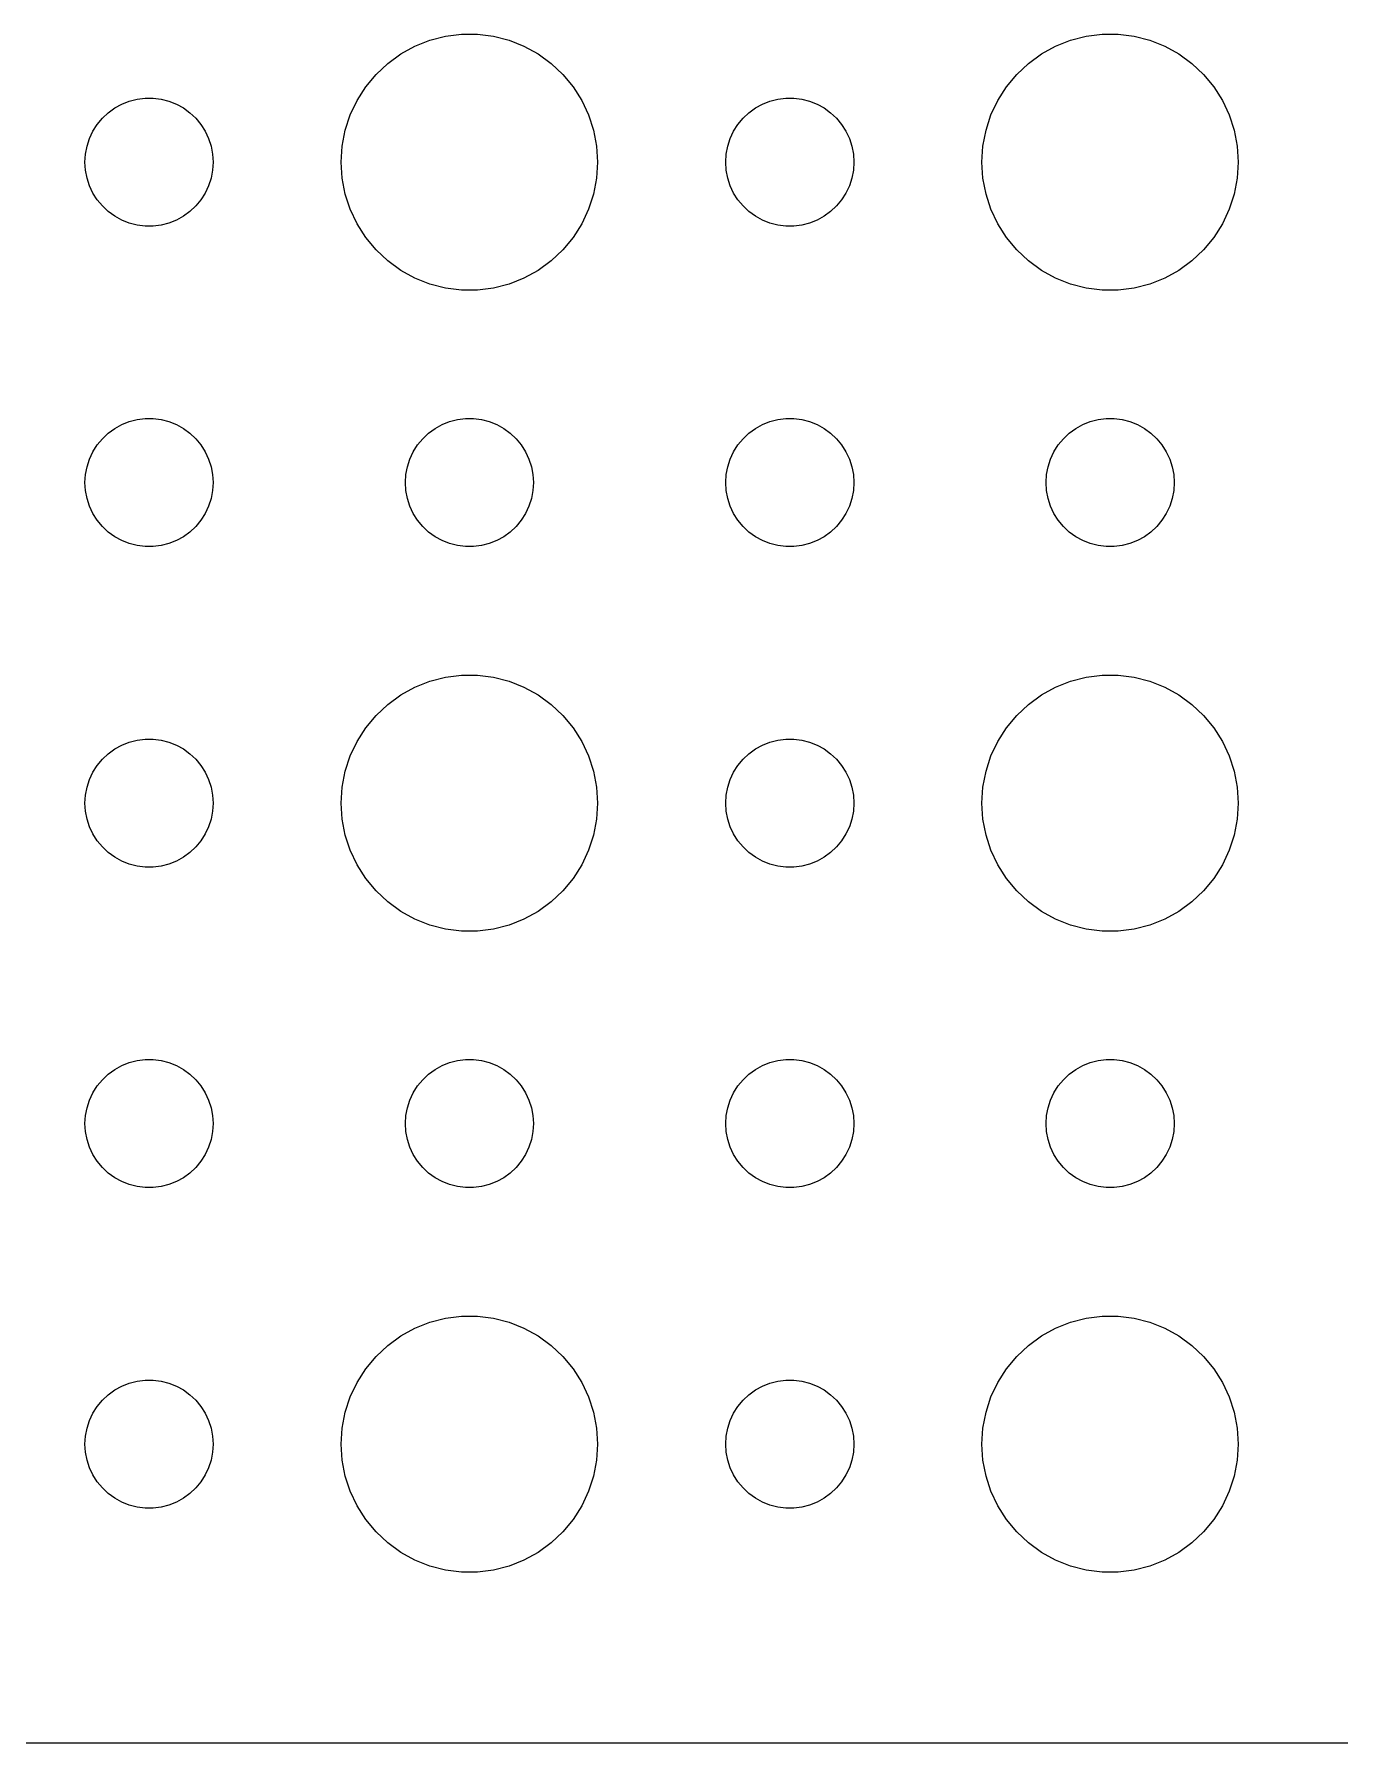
# Model space of a CAD drawing. Header units: metres. Extents: x -60 to 60, y -44 to 44.
# Drawn here: x -2.69 to 27.88, y -44.49 to -4.51 of the extents above; entities that cross this region are included whole.
import ezdxf

# ---------------------------------------------------------------- set-up
doc = ezdxf.new("R2010")
doc.units = ezdxf.units.M

msp = doc.modelspace()

# ---------------------------------------------------------------- linework, layer by layer
for p, q in [((5.89252, -4.96701), (6.22266, -4.78551)), ((6.22266, -4.78551), (6.57294, -4.64682)), ((6.57294, -4.64682), (6.93785, -4.55313)), ((6.93785, -4.55313), (7.31161, -4.50591)), ((7.31161, -4.50591), (7.68837, -4.50591)), ((7.68837, -4.50591), (8.06213, -4.55313)), ((8.06213, -4.55313), (8.42705, -4.64682)), ((8.42705, -4.64682), (8.77733, -4.78551)), ((8.77733, -4.78551), (9.10747, -4.96701)), ((20.8925, -4.96701), (21.2227, -4.78551)), ((21.2227, -4.78551), (21.5729, -4.64682)), ((21.5729, -4.64682), (21.9379, -4.55313)), ((21.9379, -4.55313), (22.3116, -4.50591)), ((22.3116, -4.50591), (22.6884, -4.50591)), ((22.6884, -4.50591), (23.0621, -4.55313)), ((23.0621, -4.55313), (23.427, -4.64682)), ((23.427, -4.64682), (23.7773, -4.78551)), ((23.7773, -4.78551), (24.1075, -4.96701)), ((5.31308, -5.44635), (5.58772, -5.18845)), ((5.58772, -5.18845), (5.89252, -4.96701)), ((9.10747, -4.96701), (9.41226, -5.18845)), ((9.41226, -5.18845), (9.6869, -5.44635)), ((20.3131, -5.44635), (20.5877, -5.18845)), ((20.5877, -5.18845), (20.8925, -4.96701)), ((24.1075, -4.96701), (24.4123, -5.18845)), ((24.4123, -5.18845), (24.6869, -5.44635)), ((5.07294, -5.73663), (5.31308, -5.44635)), ((9.6869, -5.44635), (9.92705, -5.73663)), ((20.0729, -5.73663), (20.3131, -5.44635)), ((24.6869, -5.44635), (24.927, -5.73663)), ((4.87108, -6.05473), (5.07294, -5.73663)), ((9.92705, -5.73663), (10.1289, -6.05473)), ((19.8711, -6.05473), (20.0729, -5.73663)), ((24.927, -5.73663), (25.1289, -6.05473)), ((-1.09344, -6.47318), (-0.956131, -6.34422)), ((-0.956131, -6.34422), (-0.803726, -6.23351)), ((-0.803726, -6.23351), (-0.638657, -6.14275)), ((-0.638657, -6.14275), (-0.463516, -6.07341)), ((-0.463516, -6.07341), (-0.281067, -6.02657)), ((-0.281067, -6.02657), (-0.094177, -6.00294)), ((-0.094177, -6.00294), (0.094177, -6.00294)), ((0.094177, -6.00294), (0.281067, -6.02657)), ((0.281067, -6.02657), (0.463516, -6.07341)), ((0.463516, -6.07341), (0.638657, -6.14275)), ((0.638657, -6.14275), (0.803726, -6.23351)), ((0.803726, -6.23351), (0.956131, -6.34422)), ((0.956131, -6.34422), (1.09344, -6.47318)), ((4.59424, -6.75392), (4.71066, -6.39561)), ((4.71066, -6.39561), (4.87108, -6.05473)), ((10.1289, -6.05473), (10.2893, -6.39561)), ((10.2893, -6.39561), (10.4057, -6.75392)), ((13.9065, -6.47318), (14.0439, -6.34422)), ((14.0439, -6.34422), (14.1963, -6.23351)), ((14.1963, -6.23351), (14.3613, -6.14275)), ((14.3613, -6.14275), (14.5365, -6.07341)), ((14.5365, -6.07341), (14.7189, -6.02657)), ((14.7189, -6.02657), (14.9058, -6.00294)), ((14.9058, -6.00294), (15.0942, -6.00294)), ((15.0942, -6.00294), (15.2811, -6.02657)), ((15.2811, -6.02657), (15.4635, -6.07341)), ((15.4635, -6.07341), (15.6387, -6.14275)), ((15.6387, -6.14275), (15.8037, -6.23351)), ((15.8037, -6.23351), (15.9561, -6.34422)), ((15.9561, -6.34422), (16.0934, -6.47318)), ((19.5942, -6.75392), (19.7107, -6.39561)), ((19.7107, -6.39561), (19.8711, -6.05473)), ((25.1289, -6.05473), (25.2893, -6.39561)), ((25.2893, -6.39561), (25.4057, -6.75392)), ((-1.39465, -6.9478), (-1.31445, -6.77736)), ((-1.31445, -6.77736), (-1.21352, -6.61832)), ((-1.21352, -6.61832), (-1.09344, -6.47318)), ((1.09344, -6.47318), (1.21352, -6.61832)), ((1.21352, -6.61832), (1.31445, -6.77736)), ((1.31445, -6.77736), (1.39465, -6.9478)), ((4.52365, -7.12399), (4.59424, -6.75392)), ((10.4057, -6.75392), (10.4763, -7.12399)), ((13.6053, -6.9478), (13.6855, -6.77736)), ((13.6855, -6.77736), (13.7865, -6.61832)), ((13.7865, -6.61832), (13.9065, -6.47318)), ((16.0934, -6.47318), (16.2135, -6.61832)), ((16.2135, -6.61832), (16.3145, -6.77736)), ((16.3145, -6.77736), (16.3947, -6.9478)), ((19.5237, -7.12399), (19.5942, -6.75392)), ((25.4057, -6.75392), (25.4763, -7.12399)), ((-1.48816, -7.312), (-1.45287, -7.12695)), ((-1.45287, -7.12695), (-1.39465, -6.9478)), ((1.39465, -6.9478), (1.45287, -7.12695)), ((1.45287, -7.12695), (1.48816, -7.312)), ((4.5, -7.5), (4.52365, -7.12399)), ((10.4763, -7.12399), (10.5, -7.5)), ((13.5118, -7.312), (13.5471, -7.12695)), ((13.5471, -7.12695), (13.6053, -6.9478)), ((16.3947, -6.9478), (16.4529, -7.12695)), ((16.4529, -7.12695), (16.4882, -7.312)), ((19.5, -7.5), (19.5237, -7.12399)), ((25.4763, -7.12399), (25.5, -7.5)), ((-1.5, -7.5), (-1.48816, -7.312)), ((-1.48816, -7.68799), (-1.5, -7.5)), ((1.48816, -7.312), (1.5, -7.5)), ((1.5, -7.5), (1.48816, -7.68799)), ((4.52365, -7.87599), (4.5, -7.5)), ((10.5, -7.5), (10.4763, -7.87599)), ((13.5, -7.5), (13.5118, -7.312)), ((13.5118, -7.68799), (13.5, -7.5)), ((16.4882, -7.312), (16.5, -7.5)), ((16.5, -7.5), (16.4882, -7.68799)), ((19.5237, -7.87599), (19.5, -7.5)), ((25.5, -7.5), (25.4763, -7.87599)), ((-1.45287, -7.87303), (-1.48816, -7.68799)), ((-1.39465, -8.05219), (-1.45287, -7.87303)), ((1.45287, -7.87303), (1.39465, -8.05219)), ((1.48816, -7.68799), (1.45287, -7.87303)), ((4.59424, -8.24606), (4.52365, -7.87599)), ((10.4763, -7.87599), (10.4057, -8.24606)), ((13.5471, -7.87303), (13.5118, -7.68799)), ((13.6053, -8.05219), (13.5471, -7.87303)), ((16.4529, -7.87303), (16.3947, -8.05219)), ((16.4882, -7.68799), (16.4529, -7.87303)), ((19.5942, -8.24606), (19.5237, -7.87599)), ((25.4763, -7.87599), (25.4057, -8.24606)), ((-1.31445, -8.22263), (-1.39465, -8.05219)), ((-1.21352, -8.38167), (-1.31445, -8.22263)), ((-1.09344, -8.52681), (-1.21352, -8.38167)), ((1.21352, -8.38167), (1.09344, -8.52681)), ((1.31445, -8.22263), (1.21352, -8.38167)), ((1.39465, -8.05219), (1.31445, -8.22263)), ((4.71066, -8.60437), (4.59424, -8.24606)), ((10.4057, -8.24606), (10.2893, -8.60437)), ((13.6855, -8.22263), (13.6053, -8.05219)), ((13.7865, -8.38167), (13.6855, -8.22263)), ((13.9065, -8.52681), (13.7865, -8.38167)), ((16.2135, -8.38167), (16.0934, -8.52681)), ((16.3145, -8.22263), (16.2135, -8.38167)), ((16.3947, -8.05219), (16.3145, -8.22263)), ((19.7107, -8.60437), (19.5942, -8.24606)), ((25.4057, -8.24606), (25.2893, -8.60437)), ((-0.956131, -8.65576), (-1.09344, -8.52681)), ((-0.803726, -8.76648), (-0.956131, -8.65576)), ((-0.638657, -8.85724), (-0.803726, -8.76648)), ((0.803726, -8.76648), (0.638657, -8.85724)), ((0.956131, -8.65576), (0.803726, -8.76648)), ((1.09344, -8.52681), (0.956131, -8.65576)), ((4.87108, -8.94525), (4.71066, -8.60437)), ((10.2893, -8.60437), (10.1289, -8.94525)), ((14.0439, -8.65576), (13.9065, -8.52681)), ((14.1963, -8.76648), (14.0439, -8.65576)), ((14.3613, -8.85724), (14.1963, -8.76648)), ((15.8037, -8.76648), (15.6387, -8.85724)), ((15.9561, -8.65576), (15.8037, -8.76648)), ((16.0934, -8.52681), (15.9561, -8.65576)), ((19.8711, -8.94525), (19.7107, -8.60437)), ((25.2893, -8.60437), (25.1289, -8.94525)), ((-0.463516, -8.92657), (-0.638657, -8.85724)), ((-0.281067, -8.97342), (-0.463516, -8.92657)), ((-0.094177, -8.99704), (-0.281067, -8.97342)), ((0.094177, -8.99704), (-0.094177, -8.99704)), ((0.281067, -8.97342), (0.094177, -8.99704)), ((0.463516, -8.92657), (0.281067, -8.97342)), ((0.638657, -8.85724), (0.463516, -8.92657)), ((5.07294, -9.26335), (4.87108, -8.94525)), ((10.1289, -8.94525), (9.92705, -9.26335)), ((14.5365, -8.92657), (14.3613, -8.85724)), ((14.7189, -8.97342), (14.5365, -8.92657)), ((14.9058, -8.99704), (14.7189, -8.97342)), ((15.0942, -8.99704), (14.9058, -8.99704)), ((15.2811, -8.97342), (15.0942, -8.99704)), ((15.4635, -8.92657), (15.2811, -8.97342)), ((15.6387, -8.85724), (15.4635, -8.92657)), ((20.0729, -9.26335), (19.8711, -8.94525)), ((25.1289, -8.94525), (24.927, -9.26335)), ((5.31308, -9.55363), (5.07294, -9.26335)), ((5.58772, -9.81154), (5.31308, -9.55363)), ((9.6869, -9.55363), (9.41226, -9.81154)), ((9.92705, -9.26335), (9.6869, -9.55363)), ((20.3131, -9.55363), (20.0729, -9.26335)), ((20.5877, -9.81154), (20.3131, -9.55363)), ((24.6869, -9.55363), (24.4123, -9.81154)), ((24.927, -9.26335), (24.6869, -9.55363)), ((5.89252, -10.033), (5.58772, -9.81154)), ((9.41226, -9.81154), (9.10747, -10.033)), ((20.8925, -10.033), (20.5877, -9.81154)), ((24.4123, -9.81154), (24.1075, -10.033)), ((6.22266, -10.2145), (5.89252, -10.033)), ((6.57294, -10.3532), (6.22266, -10.2145)), ((6.93785, -10.4469), (6.57294, -10.3532)), ((8.42705, -10.3532), (8.06213, -10.4469)), ((8.77733, -10.2145), (8.42705, -10.3532)), ((9.10747, -10.033), (8.77733, -10.2145)), ((21.2227, -10.2145), (20.8925, -10.033)), ((21.5729, -10.3532), (21.2227, -10.2145)), ((21.9379, -10.4469), (21.5729, -10.3532)), ((23.427, -10.3532), (23.0621, -10.4469)), ((23.7773, -10.2145), (23.427, -10.3532)), ((24.1075, -10.033), (23.7773, -10.2145)), ((7.31161, -10.4941), (6.93785, -10.4469)), ((7.68837, -10.4941), (7.31161, -10.4941)), ((8.06213, -10.4469), (7.68837, -10.4941)), ((22.3116, -10.4941), (21.9379, -10.4469)), ((22.6884, -10.4941), (22.3116, -10.4941)), ((23.0621, -10.4469), (22.6884, -10.4941)), ((-0.638657, -13.6427), (-0.463516, -13.5734)), ((-0.463516, -13.5734), (-0.281067, -13.5266)), ((-0.281067, -13.5266), (-0.094177, -13.5029)), ((-0.094177, -13.5029), (0.094177, -13.5029)), ((0.094177, -13.5029), (0.281067, -13.5266)), ((0.281067, -13.5266), (0.463516, -13.5734)), ((0.463516, -13.5734), (0.638657, -13.6427)), ((6.86133, -13.6427), (7.03647, -13.5734)), ((7.03647, -13.5734), (7.21892, -13.5266)), ((7.21892, -13.5266), (7.40581, -13.5029)), ((7.40581, -13.5029), (7.59418, -13.5029)), ((7.59418, -13.5029), (7.78107, -13.5266)), ((7.78107, -13.5266), (7.96352, -13.5734)), ((7.96352, -13.5734), (8.13866, -13.6427)), ((14.3613, -13.6427), (14.5365, -13.5734)), ((14.5365, -13.5734), (14.7189, -13.5266)), ((14.7189, -13.5266), (14.9058, -13.5029)), ((14.9058, -13.5029), (15.0942, -13.5029)), ((15.0942, -13.5029), (15.2811, -13.5266)), ((15.2811, -13.5266), (15.4635, -13.5734)), ((15.4635, -13.5734), (15.6387, -13.6427)), ((21.8613, -13.6427), (22.0365, -13.5734)), ((22.0365, -13.5734), (22.2189, -13.5266)), ((22.2189, -13.5266), (22.4058, -13.5029)), ((22.4058, -13.5029), (22.5942, -13.5029)), ((22.5942, -13.5029), (22.7811, -13.5266)), ((22.7811, -13.5266), (22.9635, -13.5734)), ((22.9635, -13.5734), (23.1387, -13.6427)), ((-1.21352, -14.1183), (-1.09344, -13.9732)), ((-1.09344, -13.9732), (-0.956131, -13.8442)), ((-0.956131, -13.8442), (-0.803726, -13.7335)), ((-0.803726, -13.7335), (-0.638657, -13.6427)), ((0.638657, -13.6427), (0.803726, -13.7335)), ((0.803726, -13.7335), (0.956131, -13.8442)), ((0.956131, -13.8442), (1.09344, -13.9732)), ((1.09344, -13.9732), (1.21352, -14.1183)), ((6.28647, -14.1183), (6.40654, -13.9732)), ((6.40654, -13.9732), (6.54385, -13.8442)), ((6.54385, -13.8442), (6.69626, -13.7335)), ((6.69626, -13.7335), (6.86133, -13.6427)), ((8.13866, -13.6427), (8.30373, -13.7335)), ((8.30373, -13.7335), (8.45613, -13.8442)), ((8.45613, -13.8442), (8.59344, -13.9732)), ((8.59344, -13.9732), (8.71352, -14.1183)), ((13.7865, -14.1183), (13.9065, -13.9732)), ((13.9065, -13.9732), (14.0439, -13.8442)), ((14.0439, -13.8442), (14.1963, -13.7335)), ((14.1963, -13.7335), (14.3613, -13.6427)), ((15.6387, -13.6427), (15.8037, -13.7335)), ((15.8037, -13.7335), (15.9561, -13.8442)), ((15.9561, -13.8442), (16.0934, -13.9732)), ((16.0934, -13.9732), (16.2135, -14.1183)), ((21.2865, -14.1183), (21.4065, -13.9732)), ((21.4065, -13.9732), (21.5439, -13.8442)), ((21.5439, -13.8442), (21.6963, -13.7335)), ((21.6963, -13.7335), (21.8613, -13.6427)), ((23.1387, -13.6427), (23.3037, -13.7335)), ((23.3037, -13.7335), (23.4561, -13.8442)), ((23.4561, -13.8442), (23.5934, -13.9732)), ((23.5934, -13.9732), (23.7135, -14.1183)), ((-1.39465, -14.4478), (-1.31445, -14.2774)), ((-1.31445, -14.2774), (-1.21352, -14.1183)), ((1.21352, -14.1183), (1.31445, -14.2774)), ((1.31445, -14.2774), (1.39465, -14.4478)), ((6.10533, -14.4478), (6.18553, -14.2774)), ((6.18553, -14.2774), (6.28647, -14.1183)), ((8.71352, -14.1183), (8.81445, -14.2774)), ((8.81445, -14.2774), (8.89465, -14.4478)), ((13.6053, -14.4478), (13.6855, -14.2774)), ((13.6855, -14.2774), (13.7865, -14.1183)), ((16.2135, -14.1183), (16.3145, -14.2774)), ((16.3145, -14.2774), (16.3947, -14.4478)), ((21.1053, -14.4478), (21.1855, -14.2774)), ((21.1855, -14.2774), (21.2865, -14.1183)), ((23.7135, -14.1183), (23.8145, -14.2774)), ((23.8145, -14.2774), (23.8947, -14.4478)), ((-1.48816, -14.812), (-1.45287, -14.627)), ((-1.45287, -14.627), (-1.39465, -14.4478)), ((1.39465, -14.4478), (1.45287, -14.627)), ((1.45287, -14.627), (1.48816, -14.812)), ((6.01183, -14.812), (6.04712, -14.627)), ((6.04712, -14.627), (6.10533, -14.4478)), ((8.89465, -14.4478), (8.95287, -14.627)), ((8.95287, -14.627), (8.98816, -14.812)), ((13.5118, -14.812), (13.5471, -14.627)), ((13.5471, -14.627), (13.6053, -14.4478)), ((16.3947, -14.4478), (16.4529, -14.627)), ((16.4529, -14.627), (16.4882, -14.812)), ((21.0118, -14.812), (21.0471, -14.627)), ((21.0471, -14.627), (21.1053, -14.4478)), ((23.8947, -14.4478), (23.9529, -14.627)), ((23.9529, -14.627), (23.9882, -14.812)), ((-1.5, -15), (-1.48816, -14.812)), ((-1.48816, -15.188), (-1.5, -15)), ((-1.45287, -15.373), (-1.48816, -15.188)), ((1.48816, -15.188), (1.45287, -15.373)), ((1.48816, -14.812), (1.5, -15)), ((1.5, -15), (1.48816, -15.188)), ((6, -15), (6.01183, -14.812)), ((6.01183, -15.188), (6, -15)), ((6.04712, -15.373), (6.01183, -15.188)), ((8.98816, -15.188), (8.95287, -15.373)), ((8.98816, -14.812), (9, -15)), ((9, -15), (8.98816, -15.188)), ((13.5, -15), (13.5118, -14.812)), ((13.5118, -15.188), (13.5, -15)), ((13.5471, -15.373), (13.5118, -15.188)), ((16.4882, -15.188), (16.4529, -15.373)), ((16.4882, -14.812), (16.5, -15)), ((16.5, -15), (16.4882, -15.188)), ((21, -15), (21.0118, -14.812)), ((21.0118, -15.188), (21, -15)), ((21.0471, -15.373), (21.0118, -15.188)), ((23.9882, -15.188), (23.9529, -15.373)), ((23.9882, -14.812), (24, -15)), ((24, -15), (23.9882, -15.188)), ((-1.39465, -15.5522), (-1.45287, -15.373)), ((-1.31445, -15.7226), (-1.39465, -15.5522)), ((1.39465, -15.5522), (1.31445, -15.7226)), ((1.45287, -15.373), (1.39465, -15.5522)), ((6.10533, -15.5522), (6.04712, -15.373)), ((6.18553, -15.7226), (6.10533, -15.5522)), ((8.89465, -15.5522), (8.81445, -15.7226)), ((8.95287, -15.373), (8.89465, -15.5522)), ((13.6053, -15.5522), (13.5471, -15.373)), ((13.6855, -15.7226), (13.6053, -15.5522)), ((16.3947, -15.5522), (16.3145, -15.7226)), ((16.4529, -15.373), (16.3947, -15.5522)), ((21.1053, -15.5522), (21.0471, -15.373)), ((21.1855, -15.7226), (21.1053, -15.5522)), ((23.8947, -15.5522), (23.8145, -15.7226)), ((23.9529, -15.373), (23.8947, -15.5522)), ((-1.21352, -15.8817), (-1.31445, -15.7226)), ((-1.09344, -16.0268), (-1.21352, -15.8817)), ((1.21352, -15.8817), (1.09344, -16.0268)), ((1.31445, -15.7226), (1.21352, -15.8817)), ((6.28647, -15.8817), (6.18553, -15.7226)), ((6.40654, -16.0268), (6.28647, -15.8817)), ((8.71352, -15.8817), (8.59344, -16.0268)), ((8.81445, -15.7226), (8.71352, -15.8817)), ((13.7865, -15.8817), (13.6855, -15.7226)), ((13.9065, -16.0268), (13.7865, -15.8817)), ((16.2135, -15.8817), (16.0934, -16.0268)), ((16.3145, -15.7226), (16.2135, -15.8817)), ((21.2865, -15.8817), (21.1855, -15.7226)), ((21.4065, -16.0268), (21.2865, -15.8817)), ((23.7135, -15.8817), (23.5934, -16.0268)), ((23.8145, -15.7226), (23.7135, -15.8817)), ((-0.956131, -16.1558), (-1.09344, -16.0268)), ((-0.803726, -16.2665), (-0.956131, -16.1558)), ((-0.638657, -16.3572), (-0.803726, -16.2665)), ((-0.463516, -16.4266), (-0.638657, -16.3572)), ((0.638657, -16.3572), (0.463516, -16.4266)), ((0.803726, -16.2665), (0.638657, -16.3572)), ((0.956131, -16.1558), (0.803726, -16.2665)), ((1.09344, -16.0268), (0.956131, -16.1558)), ((6.54385, -16.1558), (6.40654, -16.0268)), ((6.69626, -16.2665), (6.54385, -16.1558)), ((6.86133, -16.3572), (6.69626, -16.2665)), ((7.03647, -16.4266), (6.86133, -16.3572)), ((8.13866, -16.3572), (7.96352, -16.4266)), ((8.30373, -16.2665), (8.13866, -16.3572)), ((8.45613, -16.1558), (8.30373, -16.2665)), ((8.59344, -16.0268), (8.45613, -16.1558)), ((14.0439, -16.1558), (13.9065, -16.0268)), ((14.1963, -16.2665), (14.0439, -16.1558)), ((14.3613, -16.3572), (14.1963, -16.2665)), ((14.5365, -16.4266), (14.3613, -16.3572)), ((15.6387, -16.3572), (15.4635, -16.4266)), ((15.8037, -16.2665), (15.6387, -16.3572)), ((15.9561, -16.1558), (15.8037, -16.2665)), ((16.0934, -16.0268), (15.9561, -16.1558)), ((21.5439, -16.1558), (21.4065, -16.0268)), ((21.6963, -16.2665), (21.5439, -16.1558)), ((21.8613, -16.3572), (21.6963, -16.2665)), ((22.0365, -16.4266), (21.8613, -16.3572)), ((23.1387, -16.3572), (22.9635, -16.4266)), ((23.3037, -16.2665), (23.1387, -16.3572)), ((23.4561, -16.1558), (23.3037, -16.2665)), ((23.5934, -16.0268), (23.4561, -16.1558)), ((-0.281067, -16.4734), (-0.463516, -16.4266)), ((-0.094177, -16.497), (-0.281067, -16.4734)), ((0.094177, -16.497), (-0.094177, -16.497)), ((0.281067, -16.4734), (0.094177, -16.497)), ((0.463516, -16.4266), (0.281067, -16.4734)), ((7.21892, -16.4734), (7.03647, -16.4266)), ((7.40581, -16.497), (7.21892, -16.4734)), ((7.59418, -16.497), (7.40581, -16.497)), ((7.78107, -16.4734), (7.59418, -16.497)), ((7.96352, -16.4266), (7.78107, -16.4734)), ((14.7189, -16.4734), (14.5365, -16.4266)), ((14.9058, -16.497), (14.7189, -16.4734)), ((15.0942, -16.497), (14.9058, -16.497)), ((15.2811, -16.4734), (15.0942, -16.497)), ((15.4635, -16.4266), (15.2811, -16.4734)), ((22.2189, -16.4734), (22.0365, -16.4266)), ((22.4058, -16.497), (22.2189, -16.4734)), ((22.5942, -16.497), (22.4058, -16.497)), ((22.7811, -16.4734), (22.5942, -16.497)), ((22.9635, -16.4266), (22.7811, -16.4734)), ((6.57294, -19.6468), (6.93785, -19.5531)), ((6.93785, -19.5531), (7.31161, -19.5059)), ((7.31161, -19.5059), (7.68837, -19.5059)), ((7.68837, -19.5059), (8.06213, -19.5531)), ((8.06213, -19.5531), (8.42705, -19.6468)), ((21.5729, -19.6468), (21.9379, -19.5531)), ((21.9379, -19.5531), (22.3116, -19.5059)), ((22.3116, -19.5059), (22.6884, -19.5059)), ((22.6884, -19.5059), (23.0621, -19.5531)), ((23.0621, -19.5531), (23.427, -19.6468)), ((5.58772, -20.1884), (5.89252, -19.967)), ((5.89252, -19.967), (6.22266, -19.7855)), ((6.22266, -19.7855), (6.57294, -19.6468)), ((8.42705, -19.6468), (8.77733, -19.7855)), ((8.77733, -19.7855), (9.10747, -19.967)), ((9.10747, -19.967), (9.41226, -20.1884)), ((20.5877, -20.1884), (20.8925, -19.967)), ((20.8925, -19.967), (21.2227, -19.7855)), ((21.2227, -19.7855), (21.5729, -19.6468)), ((23.427, -19.6468), (23.7773, -19.7855)), ((23.7773, -19.7855), (24.1075, -19.967)), ((24.1075, -19.967), (24.4123, -20.1884)), ((5.31308, -20.4464), (5.58772, -20.1884)), ((9.41226, -20.1884), (9.6869, -20.4464)), ((20.3131, -20.4464), (20.5877, -20.1884)), ((24.4123, -20.1884), (24.6869, -20.4464)), ((4.87108, -21.0547), (5.07294, -20.7366)), ((5.07294, -20.7366), (5.31308, -20.4464)), ((9.6869, -20.4464), (9.92705, -20.7366)), ((9.92705, -20.7366), (10.1289, -21.0547)), ((19.8711, -21.0547), (20.0729, -20.7366)), ((20.0729, -20.7366), (20.3131, -20.4464)), ((24.6869, -20.4464), (24.927, -20.7366)), ((24.927, -20.7366), (25.1289, -21.0547)), ((-0.803726, -21.2335), (-0.638657, -21.1427)), ((-0.638657, -21.1427), (-0.463516, -21.0734)), ((-0.463516, -21.0734), (-0.281067, -21.0266)), ((-0.281067, -21.0266), (-0.094177, -21.003)), ((-0.094177, -21.003), (0.094177, -21.003)), ((0.094177, -21.003), (0.281067, -21.0266)), ((0.281067, -21.0266), (0.463516, -21.0734)), ((0.463516, -21.0734), (0.638657, -21.1427)), ((0.638657, -21.1427), (0.803726, -21.2335)), ((4.71066, -21.3956), (4.87108, -21.0547)), ((10.1289, -21.0547), (10.2893, -21.3956)), ((14.1963, -21.2335), (14.3613, -21.1427)), ((14.3613, -21.1427), (14.5365, -21.0734)), ((14.5365, -21.0734), (14.7189, -21.0266)), ((14.7189, -21.0266), (14.9058, -21.003)), ((14.9058, -21.003), (15.0942, -21.003)), ((15.0942, -21.003), (15.2811, -21.0266)), ((15.2811, -21.0266), (15.4635, -21.0734)), ((15.4635, -21.0734), (15.6387, -21.1427)), ((15.6387, -21.1427), (15.8037, -21.2335)), ((19.7107, -21.3956), (19.8711, -21.0547)), ((25.1289, -21.0547), (25.2893, -21.3956)), ((-1.21352, -21.6183), (-1.09344, -21.4732)), ((-1.09344, -21.4732), (-0.956131, -21.3442)), ((-0.956131, -21.3442), (-0.803726, -21.2335)), ((0.803726, -21.2335), (0.956131, -21.3442)), ((0.956131, -21.3442), (1.09344, -21.4732)), ((1.09344, -21.4732), (1.21352, -21.6183)), ((4.59424, -21.7539), (4.71066, -21.3956)), ((10.2893, -21.3956), (10.4057, -21.7539)), ((13.7865, -21.6183), (13.9065, -21.4732)), ((13.9065, -21.4732), (14.0439, -21.3442)), ((14.0439, -21.3442), (14.1963, -21.2335)), ((15.8037, -21.2335), (15.9561, -21.3442)), ((15.9561, -21.3442), (16.0934, -21.4732)), ((16.0934, -21.4732), (16.2135, -21.6183)), ((19.5942, -21.7539), (19.7107, -21.3956)), ((25.2893, -21.3956), (25.4057, -21.7539)), ((-1.45287, -22.127), (-1.39465, -21.9478)), ((-1.39465, -21.9478), (-1.31445, -21.7774)), ((-1.31445, -21.7774), (-1.21352, -21.6183)), ((1.21352, -21.6183), (1.31445, -21.7774)), ((1.31445, -21.7774), (1.39465, -21.9478)), ((1.39465, -21.9478), (1.45287, -22.127)), ((4.52365, -22.124), (4.59424, -21.7539)), ((10.4057, -21.7539), (10.4763, -22.124)), ((13.5471, -22.127), (13.6053, -21.9478)), ((13.6053, -21.9478), (13.6855, -21.7774)), ((13.6855, -21.7774), (13.7865, -21.6183)), ((16.2135, -21.6183), (16.3145, -21.7774)), ((16.3145, -21.7774), (16.3947, -21.9478)), ((16.3947, -21.9478), (16.4529, -22.127)), ((19.5237, -22.124), (19.5942, -21.7539)), ((25.4057, -21.7539), (25.4763, -22.124)), ((-1.5, -22.5), (-1.48816, -22.312)), ((-1.48816, -22.312), (-1.45287, -22.127)), ((1.45287, -22.127), (1.48816, -22.312)), ((1.48816, -22.312), (1.5, -22.5)), ((4.5, -22.5), (4.52365, -22.124)), ((10.4763, -22.124), (10.5, -22.5)), ((13.5, -22.5), (13.5118, -22.312)), ((13.5118, -22.312), (13.5471, -22.127)), ((16.4529, -22.127), (16.4882, -22.312)), ((16.4882, -22.312), (16.5, -22.5)), ((19.5, -22.5), (19.5237, -22.124)), ((25.4763, -22.124), (25.5, -22.5)), ((-1.48816, -22.688), (-1.5, -22.5)), ((-1.45287, -22.873), (-1.48816, -22.688)), ((1.48816, -22.688), (1.45287, -22.873)), ((1.5, -22.5), (1.48816, -22.688)), ((4.52365, -22.876), (4.5, -22.5)), ((10.5, -22.5), (10.4763, -22.876)), ((13.5118, -22.688), (13.5, -22.5)), ((13.5471, -22.873), (13.5118, -22.688)), ((16.4882, -22.688), (16.4529, -22.873)), ((16.5, -22.5), (16.4882, -22.688)), ((19.5237, -22.876), (19.5, -22.5)), ((25.5, -22.5), (25.4763, -22.876)), ((-1.39465, -23.0522), (-1.45287, -22.873)), ((-1.31445, -23.2226), (-1.39465, -23.0522)), ((1.39465, -23.0522), (1.31445, -23.2226)), ((1.45287, -22.873), (1.39465, -23.0522)), ((4.59424, -23.2461), (4.52365, -22.876)), ((10.4763, -22.876), (10.4057, -23.2461)), ((13.6053, -23.0522), (13.5471, -22.873)), ((13.6855, -23.2226), (13.6053, -23.0522)), ((16.3947, -23.0522), (16.3145, -23.2226)), ((16.4529, -22.873), (16.3947, -23.0522)), ((19.5942, -23.2461), (19.5237, -22.876)), ((25.4763, -22.876), (25.4057, -23.2461)), ((-1.21352, -23.3817), (-1.31445, -23.2226)), ((-1.09344, -23.5268), (-1.21352, -23.3817)), ((-0.956131, -23.6558), (-1.09344, -23.5268)), ((1.09344, -23.5268), (0.956131, -23.6558)), ((1.21352, -23.3817), (1.09344, -23.5268)), ((1.31445, -23.2226), (1.21352, -23.3817)), ((4.71066, -23.6044), (4.59424, -23.2461)), ((10.4057, -23.2461), (10.2893, -23.6044)), ((13.7865, -23.3817), (13.6855, -23.2226)), ((13.9065, -23.5268), (13.7865, -23.3817)), ((14.0439, -23.6558), (13.9065, -23.5268)), ((16.0934, -23.5268), (15.9561, -23.6558)), ((16.2135, -23.3817), (16.0934, -23.5268)), ((16.3145, -23.2226), (16.2135, -23.3817)), ((19.7107, -23.6044), (19.5942, -23.2461)), ((25.4057, -23.2461), (25.2893, -23.6044)), ((-0.803726, -23.7665), (-0.956131, -23.6558)), ((-0.638657, -23.8572), (-0.803726, -23.7665)), ((-0.463516, -23.9266), (-0.638657, -23.8572)), ((-0.281067, -23.9734), (-0.463516, -23.9266)), ((-0.094177, -23.997), (-0.281067, -23.9734)), ((0.281067, -23.9734), (0.094177, -23.997)), ((0.463516, -23.9266), (0.281067, -23.9734)), ((0.638657, -23.8572), (0.463516, -23.9266)), ((0.803726, -23.7665), (0.638657, -23.8572)), ((0.956131, -23.6558), (0.803726, -23.7665)), ((4.87108, -23.9453), (4.71066, -23.6044)), ((5.07294, -24.2634), (4.87108, -23.9453)), ((10.1289, -23.9453), (9.92705, -24.2634)), ((10.2893, -23.6044), (10.1289, -23.9453)), ((14.1963, -23.7665), (14.0439, -23.6558)), ((14.3613, -23.8572), (14.1963, -23.7665)), ((14.5365, -23.9266), (14.3613, -23.8572)), ((14.7189, -23.9734), (14.5365, -23.9266)), ((14.9058, -23.997), (14.7189, -23.9734)), ((15.2811, -23.9734), (15.0942, -23.997)), ((15.4635, -23.9266), (15.2811, -23.9734)), ((15.6387, -23.8572), (15.4635, -23.9266)), ((15.8037, -23.7665), (15.6387, -23.8572)), ((15.9561, -23.6558), (15.8037, -23.7665)), ((19.8711, -23.9453), (19.7107, -23.6044)), ((20.0729, -24.2634), (19.8711, -23.9453)), ((25.1289, -23.9453), (24.927, -24.2634)), ((25.2893, -23.6044), (25.1289, -23.9453)), ((0.094177, -23.997), (-0.094177, -23.997)), ((5.31308, -24.5536), (5.07294, -24.2634)), ((9.92705, -24.2634), (9.6869, -24.5536)), ((15.0942, -23.997), (14.9058, -23.997)), ((20.3131, -24.5536), (20.0729, -24.2634)), ((24.927, -24.2634), (24.6869, -24.5536)), ((5.58772, -24.8115), (5.31308, -24.5536)), ((9.6869, -24.5536), (9.41226, -24.8115)), ((20.5877, -24.8115), (20.3131, -24.5536)), ((24.6869, -24.5536), (24.4123, -24.8115)), ((5.89252, -25.033), (5.58772, -24.8115)), ((6.22266, -25.2145), (5.89252, -25.033)), ((9.10747, -25.033), (8.77733, -25.2145)), ((9.41226, -24.8115), (9.10747, -25.033)), ((20.8925, -25.033), (20.5877, -24.8115)), ((21.2227, -25.2145), (20.8925, -25.033)), ((24.1075, -25.033), (23.7773, -25.2145)), ((24.4123, -24.8115), (24.1075, -25.033)), ((6.57294, -25.3532), (6.22266, -25.2145)), ((6.93785, -25.4469), (6.57294, -25.3532)), ((7.31161, -25.4941), (6.93785, -25.4469)), ((7.68837, -25.4941), (7.31161, -25.4941)), ((8.06213, -25.4469), (7.68837, -25.4941)), ((8.42705, -25.3532), (8.06213, -25.4469)), ((8.77733, -25.2145), (8.42705, -25.3532)), ((21.5729, -25.3532), (21.2227, -25.2145)), ((21.9379, -25.4469), (21.5729, -25.3532)), ((22.3116, -25.4941), (21.9379, -25.4469)), ((22.6884, -25.4941), (22.3116, -25.4941)), ((23.0621, -25.4469), (22.6884, -25.4941)), ((23.427, -25.3532), (23.0621, -25.4469)), ((23.7773, -25.2145), (23.427, -25.3532)), ((-0.956131, -28.8442), (-0.803726, -28.7335)), ((-0.803726, -28.7335), (-0.638657, -28.6427)), ((-0.638657, -28.6427), (-0.463516, -28.5734)), ((-0.463516, -28.5734), (-0.281067, -28.5266)), ((-0.281067, -28.5266), (-0.094177, -28.503)), ((-0.094177, -28.503), (0.094177, -28.503)), ((0.094177, -28.503), (0.281067, -28.5266)), ((0.281067, -28.5266), (0.463516, -28.5734)), ((0.463516, -28.5734), (0.638657, -28.6427)), ((0.638657, -28.6427), (0.803726, -28.7335)), ((0.803726, -28.7335), (0.956131, -28.8442)), ((6.54385, -28.8442), (6.69626, -28.7335)), ((6.69626, -28.7335), (6.86133, -28.6427)), ((6.86133, -28.6427), (7.03647, -28.5734)), ((7.03647, -28.5734), (7.21892, -28.5266)), ((7.21892, -28.5266), (7.40581, -28.503)), ((7.40581, -28.503), (7.59418, -28.503)), ((7.59418, -28.503), (7.78107, -28.5266)), ((7.78107, -28.5266), (7.96352, -28.5734)), ((7.96352, -28.5734), (8.13866, -28.6427)), ((8.13866, -28.6427), (8.30373, -28.7335)), ((8.30373, -28.7335), (8.45613, -28.8442)), ((14.0439, -28.8442), (14.1963, -28.7335)), ((14.1963, -28.7335), (14.3613, -28.6427)), ((14.3613, -28.6427), (14.5365, -28.5734)), ((14.5365, -28.5734), (14.7189, -28.5266)), ((14.7189, -28.5266), (14.9058, -28.503)), ((14.9058, -28.503), (15.0942, -28.503)), ((15.0942, -28.503), (15.2811, -28.5266)), ((15.2811, -28.5266), (15.4635, -28.5734)), ((15.4635, -28.5734), (15.6387, -28.6427)), ((15.6387, -28.6427), (15.8037, -28.7335)), ((15.8037, -28.7335), (15.9561, -28.8442)), ((21.5439, -28.8442), (21.6963, -28.7335)), ((21.6963, -28.7335), (21.8613, -28.6427)), ((21.8613, -28.6427), (22.0365, -28.5734)), ((22.0365, -28.5734), (22.2189, -28.5266)), ((22.2189, -28.5266), (22.4058, -28.503)), ((22.4058, -28.503), (22.5942, -28.503)), ((22.5942, -28.503), (22.7811, -28.5266)), ((22.7811, -28.5266), (22.9635, -28.5734)), ((22.9635, -28.5734), (23.1387, -28.6427)), ((23.1387, -28.6427), (23.3037, -28.7335)), ((23.3037, -28.7335), (23.4561, -28.8442)), ((-1.31445, -29.2774), (-1.21352, -29.1183)), ((-1.21352, -29.1183), (-1.09344, -28.9732)), ((-1.09344, -28.9732), (-0.956131, -28.8442)), ((0.956131, -28.8442), (1.09344, -28.9732)), ((1.09344, -28.9732), (1.21352, -29.1183)), ((1.21352, -29.1183), (1.31445, -29.2774)), ((6.18553, -29.2774), (6.28647, -29.1183)), ((6.28647, -29.1183), (6.40654, -28.9732)), ((6.40654, -28.9732), (6.54385, -28.8442)), ((8.45613, -28.8442), (8.59344, -28.9732)), ((8.59344, -28.9732), (8.71352, -29.1183)), ((8.71352, -29.1183), (8.81445, -29.2774)), ((13.6855, -29.2774), (13.7865, -29.1183)), ((13.7865, -29.1183), (13.9065, -28.9732)), ((13.9065, -28.9732), (14.0439, -28.8442)), ((15.9561, -28.8442), (16.0934, -28.9732)), ((16.0934, -28.9732), (16.2135, -29.1183)), ((16.2135, -29.1183), (16.3145, -29.2774)), ((21.1855, -29.2774), (21.2865, -29.1183)), ((21.2865, -29.1183), (21.4065, -28.9732)), ((21.4065, -28.9732), (21.5439, -28.8442)), ((23.4561, -28.8442), (23.5934, -28.9732)), ((23.5934, -28.9732), (23.7135, -29.1183)), ((23.7135, -29.1183), (23.8145, -29.2774)), ((-1.45287, -29.627), (-1.39465, -29.4478)), ((-1.39465, -29.4478), (-1.31445, -29.2774)), ((1.31445, -29.2774), (1.39465, -29.4478)), ((1.39465, -29.4478), (1.45287, -29.627)), ((6.04712, -29.627), (6.10533, -29.4478)), ((6.10533, -29.4478), (6.18553, -29.2774)), ((8.81445, -29.2774), (8.89465, -29.4478)), ((8.89465, -29.4478), (8.95287, -29.627)), ((13.5471, -29.627), (13.6053, -29.4478)), ((13.6053, -29.4478), (13.6855, -29.2774)), ((16.3145, -29.2774), (16.3947, -29.4478)), ((16.3947, -29.4478), (16.4529, -29.627)), ((21.0471, -29.627), (21.1053, -29.4478)), ((21.1053, -29.4478), (21.1855, -29.2774)), ((23.8145, -29.2774), (23.8947, -29.4478)), ((23.8947, -29.4478), (23.9529, -29.627)), ((-1.5, -30), (-1.48816, -29.812)), ((-1.48816, -29.812), (-1.45287, -29.627)), ((1.45287, -29.627), (1.48816, -29.812)), ((1.48816, -29.812), (1.5, -30)), ((6, -30), (6.01183, -29.812)), ((6.01183, -29.812), (6.04712, -29.627)), ((8.95287, -29.627), (8.98816, -29.812)), ((8.98816, -29.812), (9, -30)), ((13.5, -30), (13.5118, -29.812)), ((13.5118, -29.812), (13.5471, -29.627)), ((16.4529, -29.627), (16.4882, -29.812)), ((16.4882, -29.812), (16.5, -30)), ((21, -30), (21.0118, -29.812)), ((21.0118, -29.812), (21.0471, -29.627)), ((23.9529, -29.627), (23.9882, -29.812)), ((23.9882, -29.812), (24, -30)), ((-1.48816, -30.188), (-1.5, -30)), ((-1.45287, -30.373), (-1.48816, -30.188)), ((-1.39465, -30.5522), (-1.45287, -30.373)), ((1.45287, -30.373), (1.39465, -30.5522)), ((1.48816, -30.188), (1.45287, -30.373)), ((1.5, -30), (1.48816, -30.188)), ((6.01183, -30.188), (6, -30)), ((6.04712, -30.373), (6.01183, -30.188)), ((6.10533, -30.5522), (6.04712, -30.373)), ((8.95287, -30.373), (8.89465, -30.5522)), ((8.98816, -30.188), (8.95287, -30.373)), ((9, -30), (8.98816, -30.188)), ((13.5118, -30.188), (13.5, -30)), ((13.5471, -30.373), (13.5118, -30.188)), ((13.6053, -30.5522), (13.5471, -30.373)), ((16.4529, -30.373), (16.3947, -30.5522)), ((16.4882, -30.188), (16.4529, -30.373)), ((16.5, -30), (16.4882, -30.188)), ((21.0118, -30.188), (21, -30)), ((21.0471, -30.373), (21.0118, -30.188)), ((21.1053, -30.5522), (21.0471, -30.373)), ((23.9529, -30.373), (23.8947, -30.5522)), ((23.9882, -30.188), (23.9529, -30.373)), ((24, -30), (23.9882, -30.188)), ((-1.31445, -30.7226), (-1.39465, -30.5522)), ((-1.21352, -30.8817), (-1.31445, -30.7226)), ((1.31445, -30.7226), (1.21352, -30.8817)), ((1.39465, -30.5522), (1.31445, -30.7226)), ((6.18553, -30.7226), (6.10533, -30.5522)), ((6.28647, -30.8817), (6.18553, -30.7226)), ((8.81445, -30.7226), (8.71352, -30.8817)), ((8.89465, -30.5522), (8.81445, -30.7226)), ((13.6855, -30.7226), (13.6053, -30.5522)), ((13.7865, -30.8817), (13.6855, -30.7226)), ((16.3145, -30.7226), (16.2135, -30.8817)), ((16.3947, -30.5522), (16.3145, -30.7226)), ((21.1855, -30.7226), (21.1053, -30.5522)), ((21.2865, -30.8817), (21.1855, -30.7226)), ((23.8145, -30.7226), (23.7135, -30.8817)), ((23.8947, -30.5522), (23.8145, -30.7226)), ((-1.09344, -31.0268), (-1.21352, -30.8817)), ((-0.956131, -31.1558), (-1.09344, -31.0268)), ((-0.803726, -31.2665), (-0.956131, -31.1558)), ((0.956131, -31.1558), (0.803726, -31.2665)), ((1.09344, -31.0268), (0.956131, -31.1558)), ((1.21352, -30.8817), (1.09344, -31.0268)), ((6.40654, -31.0268), (6.28647, -30.8817)), ((6.54385, -31.1558), (6.40654, -31.0268)), ((6.69626, -31.2665), (6.54385, -31.1558)), ((8.45613, -31.1558), (8.30373, -31.2665)), ((8.59344, -31.0268), (8.45613, -31.1558)), ((8.71352, -30.8817), (8.59344, -31.0268)), ((13.9065, -31.0268), (13.7865, -30.8817)), ((14.0439, -31.1558), (13.9065, -31.0268)), ((14.1963, -31.2665), (14.0439, -31.1558)), ((15.9561, -31.1558), (15.8037, -31.2665)), ((16.0934, -31.0268), (15.9561, -31.1558)), ((16.2135, -30.8817), (16.0934, -31.0268)), ((21.4065, -31.0268), (21.2865, -30.8817)), ((21.5439, -31.1558), (21.4065, -31.0268)), ((21.6963, -31.2665), (21.5439, -31.1558)), ((23.4561, -31.1558), (23.3037, -31.2665)), ((23.5934, -31.0268), (23.4561, -31.1558)), ((23.7135, -30.8817), (23.5934, -31.0268)), ((-0.638657, -31.3572), (-0.803726, -31.2665)), ((-0.463516, -31.4266), (-0.638657, -31.3572)), ((-0.281067, -31.4734), (-0.463516, -31.4266)), ((-0.094177, -31.497), (-0.281067, -31.4734)), ((0.094177, -31.497), (-0.094177, -31.497)), ((0.281067, -31.4734), (0.094177, -31.497)), ((0.463516, -31.4266), (0.281067, -31.4734)), ((0.638657, -31.3572), (0.463516, -31.4266)), ((0.803726, -31.2665), (0.638657, -31.3572)), ((6.86133, -31.3572), (6.69626, -31.2665)), ((7.03647, -31.4266), (6.86133, -31.3572)), ((7.21892, -31.4734), (7.03647, -31.4266)), ((7.40581, -31.497), (7.21892, -31.4734)), ((7.59418, -31.497), (7.40581, -31.497)), ((7.78107, -31.4734), (7.59418, -31.497)), ((7.96352, -31.4266), (7.78107, -31.4734)), ((8.13866, -31.3572), (7.96352, -31.4266)), ((8.30373, -31.2665), (8.13866, -31.3572)), ((14.3613, -31.3572), (14.1963, -31.2665)), ((14.5365, -31.4266), (14.3613, -31.3572)), ((14.7189, -31.4734), (14.5365, -31.4266)), ((14.9058, -31.497), (14.7189, -31.4734)), ((15.0942, -31.497), (14.9058, -31.497)), ((15.2811, -31.4734), (15.0942, -31.497)), ((15.4635, -31.4266), (15.2811, -31.4734)), ((15.6387, -31.3572), (15.4635, -31.4266)), ((15.8037, -31.2665), (15.6387, -31.3572)), ((21.8613, -31.3572), (21.6963, -31.2665)), ((22.0365, -31.4266), (21.8613, -31.3572)), ((22.2189, -31.4734), (22.0365, -31.4266)), ((22.4058, -31.497), (22.2189, -31.4734)), ((22.5942, -31.497), (22.4058, -31.497)), ((22.7811, -31.4734), (22.5942, -31.497)), ((22.9635, -31.4266), (22.7811, -31.4734)), ((23.1387, -31.3572), (22.9635, -31.4266)), ((23.3037, -31.2665), (23.1387, -31.3572)), ((5.89252, -34.967), (6.22266, -34.7855)), ((6.22266, -34.7855), (6.57294, -34.6468)), ((6.57294, -34.6468), (6.93785, -34.5531)), ((6.93785, -34.5531), (7.31161, -34.5059)), ((7.31161, -34.5059), (7.68837, -34.5059)), ((7.68837, -34.5059), (8.06213, -34.5531)), ((8.06213, -34.5531), (8.42705, -34.6468)), ((8.42705, -34.6468), (8.77733, -34.7855)), ((8.77733, -34.7855), (9.10747, -34.967)), ((20.8925, -34.967), (21.2227, -34.7855)), ((21.2227, -34.7855), (21.5729, -34.6468)), ((21.5729, -34.6468), (21.9379, -34.5531)), ((21.9379, -34.5531), (22.3116, -34.5059)), ((22.3116, -34.5059), (22.6884, -34.5059)), ((22.6884, -34.5059), (23.0621, -34.5531)), ((23.0621, -34.5531), (23.427, -34.6468)), ((23.427, -34.6468), (23.7773, -34.7855)), ((23.7773, -34.7855), (24.1075, -34.967)), ((5.58772, -35.1885), (5.89252, -34.967)), ((9.10747, -34.967), (9.41226, -35.1885)), ((20.5877, -35.1885), (20.8925, -34.967)), ((24.1075, -34.967), (24.4123, -35.1885)), ((5.07294, -35.7366), (5.31308, -35.4464)), ((5.31308, -35.4464), (5.58772, -35.1885)), ((9.41226, -35.1885), (9.6869, -35.4464)), ((9.6869, -35.4464), (9.92705, -35.7366)), ((20.0729, -35.7366), (20.3131, -35.4464)), ((20.3131, -35.4464), (20.5877, -35.1885)), ((24.4123, -35.1885), (24.6869, -35.4464)), ((24.6869, -35.4464), (24.927, -35.7366)), ((4.87108, -36.0547), (5.07294, -35.7366)), ((9.92705, -35.7366), (10.1289, -36.0547)), ((19.8711, -36.0547), (20.0729, -35.7366)), ((24.927, -35.7366), (25.1289, -36.0547)), ((-1.09344, -36.4732), (-0.956131, -36.3442)), ((-0.956131, -36.3442), (-0.803726, -36.2335)), ((-0.803726, -36.2335), (-0.638657, -36.1428)), ((-0.638657, -36.1428), (-0.463516, -36.0734)), ((-0.463516, -36.0734), (-0.281067, -36.0266)), ((-0.281067, -36.0266), (-0.094177, -36.003)), ((-0.094177, -36.003), (0.094177, -36.003)), ((0.094177, -36.003), (0.281067, -36.0266)), ((0.281067, -36.0266), (0.463516, -36.0734)), ((0.463516, -36.0734), (0.638657, -36.1428)), ((0.638657, -36.1428), (0.803726, -36.2335)), ((0.803726, -36.2335), (0.956131, -36.3442)), ((0.956131, -36.3442), (1.09344, -36.4732)), ((4.71066, -36.3956), (4.87108, -36.0547)), ((10.1289, -36.0547), (10.2893, -36.3956)), ((13.9065, -36.4732), (14.0439, -36.3442)), ((14.0439, -36.3442), (14.1963, -36.2335)), ((14.1963, -36.2335), (14.3613, -36.1428)), ((14.3613, -36.1428), (14.5365, -36.0734)), ((14.5365, -36.0734), (14.7189, -36.0266)), ((14.7189, -36.0266), (14.9058, -36.003)), ((14.9058, -36.003), (15.0942, -36.003)), ((15.0942, -36.003), (15.2811, -36.0266)), ((15.2811, -36.0266), (15.4635, -36.0734)), ((15.4635, -36.0734), (15.6387, -36.1428)), ((15.6387, -36.1428), (15.8037, -36.2335)), ((15.8037, -36.2335), (15.9561, -36.3442)), ((15.9561, -36.3442), (16.0934, -36.4732)), ((19.7107, -36.3956), (19.8711, -36.0547)), ((25.1289, -36.0547), (25.2893, -36.3956)), ((-1.39465, -36.9478), (-1.31445, -36.7774)), ((-1.31445, -36.7774), (-1.21352, -36.6183)), ((-1.21352, -36.6183), (-1.09344, -36.4732)), ((1.09344, -36.4732), (1.21352, -36.6183)), ((1.21352, -36.6183), (1.31445, -36.7774)), ((1.31445, -36.7774), (1.39465, -36.9478)), ((4.52365, -37.124), (4.59424, -36.7539)), ((4.59424, -36.7539), (4.71066, -36.3956)), ((10.2893, -36.3956), (10.4057, -36.7539)), ((10.4057, -36.7539), (10.4763, -37.124)), ((13.6053, -36.9478), (13.6855, -36.7774)), ((13.6855, -36.7774), (13.7865, -36.6183)), ((13.7865, -36.6183), (13.9065, -36.4732)), ((16.0934, -36.4732), (16.2135, -36.6183)), ((16.2135, -36.6183), (16.3145, -36.7774)), ((16.3145, -36.7774), (16.3947, -36.9478)), ((19.5237, -37.124), (19.5942, -36.7539)), ((19.5942, -36.7539), (19.7107, -36.3956)), ((25.2893, -36.3956), (25.4057, -36.7539)), ((25.4057, -36.7539), (25.4763, -37.124)), ((-1.48816, -37.312), (-1.45287, -37.127)), ((-1.45287, -37.127), (-1.39465, -36.9478)), ((1.39465, -36.9478), (1.45287, -37.127)), ((1.45287, -37.127), (1.48816, -37.312)), ((4.5, -37.5), (4.52365, -37.124)), ((10.4763, -37.124), (10.5, -37.5)), ((13.5118, -37.312), (13.5471, -37.127)), ((13.5471, -37.127), (13.6053, -36.9478)), ((16.3947, -36.9478), (16.4529, -37.127)), ((16.4529, -37.127), (16.4882, -37.312)), ((19.5, -37.5), (19.5237, -37.124)), ((25.4763, -37.124), (25.5, -37.5)), ((-1.5, -37.5), (-1.48816, -37.312)), ((-1.48816, -37.688), (-1.5, -37.5)), ((1.48816, -37.312), (1.5, -37.5)), ((1.5, -37.5), (1.48816, -37.688)), ((4.52365, -37.876), (4.5, -37.5)), ((10.5, -37.5), (10.4763, -37.876)), ((13.5, -37.5), (13.5118, -37.312)), ((13.5118, -37.688), (13.5, -37.5)), ((16.4882, -37.312), (16.5, -37.5)), ((16.5, -37.5), (16.4882, -37.688)), ((19.5237, -37.876), (19.5, -37.5)), ((25.5, -37.5), (25.4763, -37.876)), ((-1.45287, -37.873), (-1.48816, -37.688)), ((-1.39465, -38.0522), (-1.45287, -37.873)), ((1.45287, -37.873), (1.39465, -38.0522)), ((1.48816, -37.688), (1.45287, -37.873)), ((4.59424, -38.2461), (4.52365, -37.876)), ((10.4763, -37.876), (10.4057, -38.2461)), ((13.5471, -37.873), (13.5118, -37.688)), ((13.6053, -38.0522), (13.5471, -37.873)), ((16.4529, -37.873), (16.3947, -38.0522)), ((16.4882, -37.688), (16.4529, -37.873)), ((19.5942, -38.2461), (19.5237, -37.876)), ((25.4763, -37.876), (25.4057, -38.2461)), ((-1.31445, -38.2226), (-1.39465, -38.0522)), ((-1.21352, -38.3817), (-1.31445, -38.2226)), ((-1.09344, -38.5268), (-1.21352, -38.3817)), ((1.21352, -38.3817), (1.09344, -38.5268)), ((1.31445, -38.2226), (1.21352, -38.3817)), ((1.39465, -38.0522), (1.31445, -38.2226)), ((4.71066, -38.6044), (4.59424, -38.2461)), ((10.4057, -38.2461), (10.2893, -38.6044)), ((13.6855, -38.2226), (13.6053, -38.0522)), ((13.7865, -38.3817), (13.6855, -38.2226)), ((13.9065, -38.5268), (13.7865, -38.3817)), ((16.2135, -38.3817), (16.0934, -38.5268)), ((16.3145, -38.2226), (16.2135, -38.3817)), ((16.3947, -38.0522), (16.3145, -38.2226)), ((19.7107, -38.6044), (19.5942, -38.2461)), ((25.4057, -38.2461), (25.2893, -38.6044)), ((-0.956131, -38.6558), (-1.09344, -38.5268)), ((-0.803726, -38.7665), (-0.956131, -38.6558)), ((-0.638657, -38.8572), (-0.803726, -38.7665)), ((0.803726, -38.7665), (0.638657, -38.8572)), ((0.956131, -38.6558), (0.803726, -38.7665)), ((1.09344, -38.5268), (0.956131, -38.6558)), ((4.87108, -38.9453), (4.71066, -38.6044)), ((10.2893, -38.6044), (10.1289, -38.9453)), ((14.0439, -38.6558), (13.9065, -38.5268)), ((14.1963, -38.7665), (14.0439, -38.6558)), ((14.3613, -38.8572), (14.1963, -38.7665)), ((15.8037, -38.7665), (15.6387, -38.8572)), ((15.9561, -38.6558), (15.8037, -38.7665)), ((16.0934, -38.5268), (15.9561, -38.6558)), ((19.8711, -38.9453), (19.7107, -38.6044)), ((25.2893, -38.6044), (25.1289, -38.9453)), ((-0.463516, -38.9266), (-0.638657, -38.8572)), ((-0.281067, -38.9734), (-0.463516, -38.9266)), ((-0.094177, -38.997), (-0.281067, -38.9734)), ((0.094177, -38.997), (-0.094177, -38.997)), ((0.281067, -38.9734), (0.094177, -38.997)), ((0.463516, -38.9266), (0.281067, -38.9734)), ((0.638657, -38.8572), (0.463516, -38.9266)), ((5.07294, -39.2634), (4.87108, -38.9453)), ((10.1289, -38.9453), (9.92705, -39.2634)), ((14.5365, -38.9266), (14.3613, -38.8572)), ((14.7189, -38.9734), (14.5365, -38.9266)), ((14.9058, -38.997), (14.7189, -38.9734)), ((15.0942, -38.997), (14.9058, -38.997)), ((15.2811, -38.9734), (15.0942, -38.997)), ((15.4635, -38.9266), (15.2811, -38.9734)), ((15.6387, -38.8572), (15.4635, -38.9266)), ((20.0729, -39.2634), (19.8711, -38.9453)), ((25.1289, -38.9453), (24.927, -39.2634)), ((5.31308, -39.5536), (5.07294, -39.2634)), ((5.58772, -39.8115), (5.31308, -39.5536)), ((9.6869, -39.5536), (9.41226, -39.8115)), ((9.92705, -39.2634), (9.6869, -39.5536)), ((20.3131, -39.5536), (20.0729, -39.2634)), ((20.5877, -39.8115), (20.3131, -39.5536)), ((24.6869, -39.5536), (24.4123, -39.8115)), ((24.927, -39.2634), (24.6869, -39.5536)), ((5.89252, -40.033), (5.58772, -39.8115)), ((9.41226, -39.8115), (9.10747, -40.033)), ((20.8925, -40.033), (20.5877, -39.8115)), ((24.4123, -39.8115), (24.1075, -40.033)), ((6.22266, -40.2145), (5.89252, -40.033)), ((6.57294, -40.3532), (6.22266, -40.2145)), ((6.93785, -40.4469), (6.57294, -40.3532)), ((8.42705, -40.3532), (8.06213, -40.4469)), ((8.77733, -40.2145), (8.42705, -40.3532)), ((9.10747, -40.033), (8.77733, -40.2145)), ((21.2227, -40.2145), (20.8925, -40.033)), ((21.5729, -40.3532), (21.2227, -40.2145)), ((21.9379, -40.4469), (21.5729, -40.3532)), ((23.427, -40.3532), (23.0621, -40.4469)), ((23.7773, -40.2145), (23.427, -40.3532)), ((24.1075, -40.033), (23.7773, -40.2145)), ((7.31161, -40.4941), (6.93785, -40.4469)), ((7.68837, -40.4941), (7.31161, -40.4941)), ((8.06213, -40.4469), (7.68837, -40.4941)), ((22.3116, -40.4941), (21.9379, -40.4469)), ((22.6884, -40.4941), (22.3116, -40.4941)), ((23.0621, -40.4469), (22.6884, -40.4941)), ((-54.8139, -44.4901), (54.8139, -44.4901))]:
    msp.add_line(p, q)

doc.saveas('drawing.dxf')
